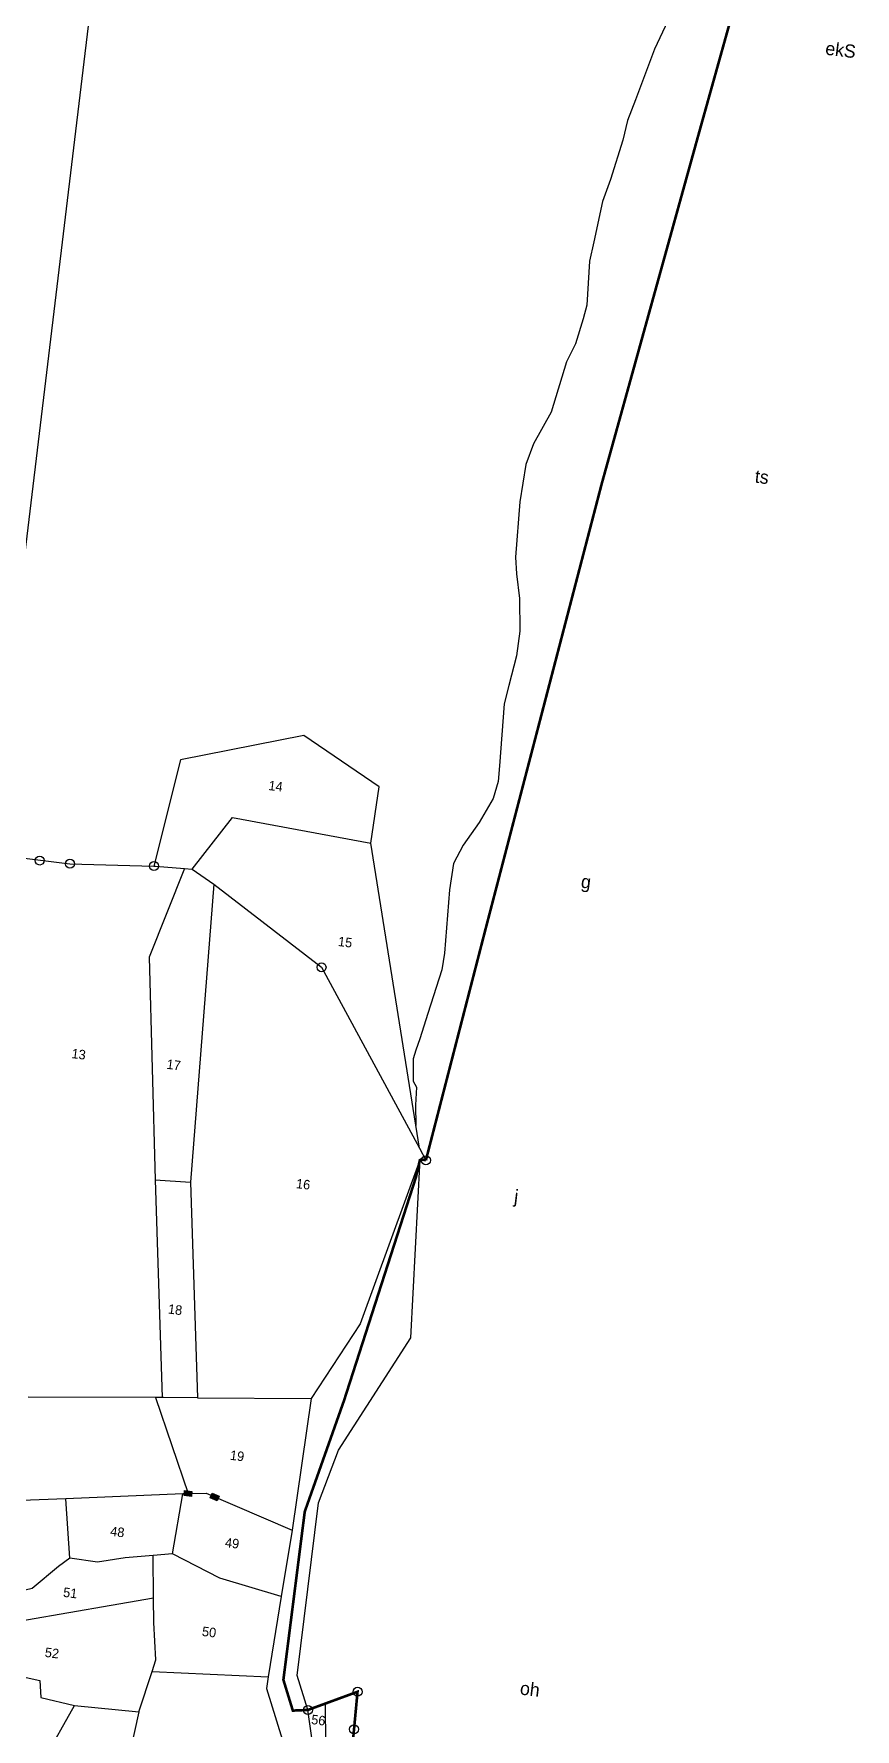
# Model space of a CAD drawing. Header units: metres. Extents: x 284220 to 286737, y 2014914 to 2019184.
# Drawn here: x 286076 to 286498, y 2017607 to 2018478 of the extents above; entities that cross this region are included whole.
import ezdxf
from ezdxf.enums import TextEntityAlignment as Align

# ---------------------------------------------------------------- set-up
doc = ezdxf.new("R2010")
doc.units = ezdxf.units.M
doc.header["$MEASUREMENT"] = 0
doc.linetypes.add('DASHDOT', pattern=[1, 0.5, -0.25, 0, -0.25])
for name, color, linetype in [('LINE_WATER', 4, 'Continuous'), ('OFF', 1, 'Continuous'), ('POLY_PARCEL', 6, 'Continuous'), ('POLY_WATER', 4, 'Continuous'), ('SYM_STONE', 1, 'Continuous'), ('TEXT_MAPOUT', 7, 'Continuous'), ('TEXT_PARCEL', 7, 'Continuous'), ('V_BOUND_LINE', 7, 'Continuous'), ('V_BOUND_STREAM_LINE', 7, 'DASHDOT')]:
    doc.layers.add(name, color=color, linetype=linetype)
doc.styles.add('TEXT_MAP', font='', dxfattribs={"height": 2.5})
doc.styles.get('TEXT_MAP').set_extended_font_data('Kruti Dev 050')

# ---------------------------------------------------------------- blocks, each defined once
blk = doc.blocks.new('STONE')
blk.add_circle((0, 0), 0.851)
blk = doc.blocks.new('STONESQUAREFILLED')
blk.add_hatch(color=256).paths.add_polyline_path([(0.7, -0.48), (0.7, 0.48), (-0.7, 0.48), (-0.7, -0.48)])
blk.add_lwpolyline([(-0.7, 0.48), (0.7, 0.48), (0.7, -0.48), (-0.7, -0.48)], close=True)
blk = doc.blocks.new('4423')
at = {"layer": 'LINE_WATER'}
blk.add_lwpolyline([(286321.67, 2018464.24), (286313.44, 2018443.7), (286305.56, 2018417.5), (286302.19, 2018406.76), (286300.4, 2018396.77), (286295.44, 2018376.55), (286292.16, 2018365.14), (286289.05, 2018344.47), (286287.44, 2018334.65), (286287.5, 2018312.42), (286286.22, 2018305.31), (286283.09, 2018292.55), (286279.11, 2018283.21), (286272.96, 2018257.25), (286265.14, 2018240.78), (286261.94, 2018230.03), (286260.11, 2018211.04), (286259.65, 2018183.03), (286260.69, 2018174.59), (286263.04, 2018162.31), (286264.29, 2018145.83), (286263.37, 2018133.23), (286260.43, 2018118.07), (286258.67, 2018108.6), (286258.35, 2018077.16), (286258.23, 2018069.3), (286256.17, 2018060.53), (286249.93, 2018047.95), (286242.56, 2018036.07), (286238.22, 2018026.41), (286237.08, 2018012.97), (286236.55, 2017980.86), (286235.71, 2017972.36), (286230.11, 2017949.99), (286226.95, 2017937.01), (286225.23, 2017931.13), (286224.1, 2017926.58), (286224.81, 2017915.42), (286226.69, 2017912.41), (286226.84, 2017903.33), (286227.62, 2017893.04)], dxfattribs=at)
at = {"layer": 'OFF'}
blk.add_lwpolyline([(286003.38, 2018014.32), (286047.75, 2018802.53)], dxfattribs=at)
at = {"layer": 'POLY_PARCEL'}
for points in [[(286195.82, 2018034.03), (286198.28, 2018062.76), (286158.68, 2018086.18), (286097.21, 2018069.92), (286087.22, 2018015.54)], [(286106.55, 2018015.27), (286125.26, 2018042.57), (286195.82, 2018034.03)], [(286230.18, 2017881.72), (286195.82, 2018034.03)], [(286009.46, 2018016.07), (286044.81, 2018014.01), (286087.22, 2018015.54)], [(286087.22, 2018015.54), (286088.05, 2018015.58), (286102.71, 2018015.33)], [(286102.71, 2018015.33), (286087.7, 2017969.48), (286097.89, 2017857.29)], [(286102.71, 2018015.33), (286106.55, 2018015.27)], [(286106.55, 2018015.27), (286117.97, 2018008.29)], [(286117.97, 2018008.29), (286115.76, 2017857.31)], [(286117.97, 2018008.29), (286175.01, 2017969.86), (286230.18, 2017881.72)], [(286230.18, 2017881.72), (286233.85, 2017875.85)], [(286097.89, 2017857.29), (286115.76, 2017857.31)], [(286097.89, 2017857.29), (286108.44, 2017747.78)], [(286115.76, 2017857.31), (286126.3, 2017748.78)], [(286126.3, 2017748.78), (286183.69, 2017752.07)], [(286105.02, 2017747.56), (286040.8, 2017743.55)], [(286108.44, 2017747.78), (286105.02, 2017747.56)], [(286105.02, 2017747.56), (286124.56, 2017700.14)], [(286126.3, 2017748.78), (286109.1, 2017747.83), (286108.44, 2017747.78)], [(286121.98, 2017699.85), (286063.18, 2017693.47)], [(286118.66, 2017669.2), (286121.98, 2017699.85)], [(286124.56, 2017700.14), (286121.98, 2017699.85)], [(286124.56, 2017700.14), (286133.69, 2017700.81), (286178.28, 2017685.03)], [(286063.18, 2017693.47), (286018.33, 2017688.96), (286017.59, 2017688.9)], [(286066.98, 2017663.67), (286063.18, 2017693.47)], [(286109, 2017667.75), (286094.97, 2017665.64), (286081.05, 2017662.65), (286066.98, 2017663.67)], [(286118.66, 2017669.2), (286109, 2017667.75)], [(286110.53, 2017646.24), (286109, 2017667.75)], [(286174.84, 2017651.19), (286143.41, 2017658.39), (286118.66, 2017669.2)], [(286066.98, 2017663.67), (286061.56, 2017659.22), (286049.02, 2017647.18), (286021.47, 2017638.8)], [(286110.53, 2017646.24), (286025.9, 2017625.94), (286003.33, 2017618.69)], [(286112.19, 2017609.26), (286113.74, 2017615.27), (286111.41, 2017633.91), (286110.53, 2017646.24)], [(286004.43, 2017608.9), (286055.89, 2017601.08), (286056.91, 2017592.44), (286074.06, 2017589.47)], [(286106.84, 2017588.49), (286112.19, 2017609.26)], [(286112.19, 2017609.26), (286170.96, 2017610.15)], [(286200.51, 2017598.55), (286203.44, 2017557.44)], [(286060.55, 2017561.41), (286074.06, 2017589.47)], [(286074.06, 2017589.47), (286106.84, 2017588.49)], [(286106.84, 2017588.49), (286101.61, 2017555.15)]]:
    blk.add_lwpolyline(points, dxfattribs=at)
at = {"layer": 'POLY_WATER'}
for points in [[(286230.91, 2017876.27), (286205.9, 2017791.25), (286183.69, 2017752.07)], [(286191.98, 2017594.8), (286185.4, 2017611.84), (286190.71, 2017699.56), (286199.15, 2017726.75), (286232.03, 2017785.74), (286230.91, 2017876.27)], [(286183.69, 2017752.07), (286178.28, 2017685.03)], [(286178.28, 2017685.03), (286174.84, 2017651.19)], [(286174.84, 2017651.19), (286170.96, 2017610.15)], [(286170.96, 2017610.15), (286170.41, 2017604.35), (286186.01, 2017563.17), (286192.89, 2017546.68)], [(286203.44, 2017557.44), (286201.99, 2017560.23), (286196.86, 2017571.49), (286191.98, 2017594.8)]]:
    blk.add_lwpolyline(points, dxfattribs=at)
at = {"layer": 'V_BOUND_LINE', "const_width": 1.33}
for points in [[(286383.04, 2018612.29), (286338.41, 2018401.89), (286300.88, 2018223.02), (286256.4, 2017993.76), (286233.85, 2017875.85)], [(286230.91, 2017876.27), (286229.37, 2017866.96)], [(286233.85, 2017875.85), (286230.91, 2017876.27)], [(286200.51, 2017598.55), (286216.45, 2017605.57), (286215.47, 2017573.03), (286230.93, 2017579.95), (286259.03, 2017567.32), (286249.21, 2017528.42)], [(286191.98, 2017594.8), (286200.51, 2017598.55)]]:
    blk.add_lwpolyline(points, dxfattribs=at)
at = {"layer": 'V_BOUND_STREAM_LINE', "ltscale": 10, "const_width": 1.33, "flags": 128}
blk.add_lwpolyline([(286229.37, 2017866.96), (286200.29, 2017752.09), (286184.04, 2017694.76), (286178.66, 2017609.2), (286184.41, 2017593.99), (286191.98, 2017594.8)], dxfattribs=at)
at = {"layer": 'SYM_STONE', "xscale": 2.663345889595632, "yscale": 2.663345889595632, "zscale": 2.663345889595632}
for name, p, rotation in [('STONE', (286029.44, 2018014.67), 356.613643166251), ('STONE', (286087.22, 2018015.54), 356.613643166251), ('STONE', (286044.81, 2018014.01), 356.613643166251), ('STONE', (286175.01, 2017969.86), 356.613643166251), ('STONE', (286233.85, 2017875.85), 356.613643166251), ('STONESQUAREFILLED', (286124.56, 2017700.14), 356.613643166251), ('STONESQUAREFILLED', (286138.14, 2017699.23), 160.5178871710828), ('STONE', (286216.45, 2017605.57), 356.613643166251), ('STONE', (286191.98, 2017594.8), 356.613643166251), ('STONE', (286215.88, 2017586.52), 356.613643166251)]:
    blk.add_blockref(name, p, dxfattribs=dict(at, rotation=rotation))
at = {"layer": 'TEXT_MAPOUT', "style": 'TEXT_MAP'}
for s, height, p in [('ekS', 6.658, (286399.57, 2018446.42)), ('ts', 6.658, (286377.77, 2018228.28)), ('g', 6.66, (286303.07, 2018018.37)), ('j', 6.66, (286279.47, 2017857.32)), ('oh', 6.658, (286298.22, 2017609.43))]:
    blk.add_text(s, height=height, rotation=356.61364, dxfattribs=at).set_placement(p)
at = {"layer": 'TEXT_PARCEL', "style": 'TEXT_MAP'}
for s, p in [('14', (286146.08, 2018059.77)), ('15', (286186.15, 2017983.3)), ('13', (286055.33, 2017918.23)), ('17', (286103.6, 2017915.89)), ('16', (286172.75, 2017859.85)), ('18', (286112.19, 2017792.49)), ('19', (286148.14, 2017720.71)), ('48', (286090.19, 2017678.52)), ('49', (286148.43, 2017676.49)), ('51', (286068.38, 2017646.19)), ('50', (286139.68, 2017630.94)), ('52', (286061.08, 2017615.31)), ('56', (286197.61, 2017590.01))]:
    blk.add_text(s, height=4.794, rotation=356.61364, dxfattribs=at).set_placement(p, align=Align.MIDDLE)

msp = doc.modelspace()

# ---------------------------------------------------------------- block references
at = {"xscale": 1.016494123576622, "yscale": 1.016494123576622, "zscale": 1.016494123576622, "rotation": 356.3572002608383}
msp.add_blockref('4423', (-134411.99, -10629.35), dxfattribs=at)

doc.saveas('drawing.dxf')
